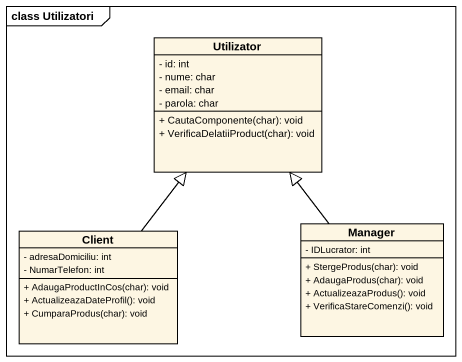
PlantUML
@startuml
mainframe class Utilizatori
hide circle
hide empty members
skinparam classAttributeIconSize 0
class Utilizator {
  - id: int
  - nume: char
  - email: char
  - parola: char
  + CautaComponente(char): void
  + VerificaDelatiiProduct(char): void
}
class Client {
  - adresaDomiciliu: int
  - NumarTelefon: int
  + AdaugaProductInCos(char): void
  + ActualizeazaDateProfil(): void
  + CumparaProdus(char): void
}
class Manager {
  - IDLucrator: int
  + StergeProdus(char): void
  + AdaugaProdus(char): void
  + ActualizeazaProdus(): void
  + VerificaStareComenzi(): void
}
Client -up-|> Utilizator
Manager -up-|> Utilizator
@enduml
